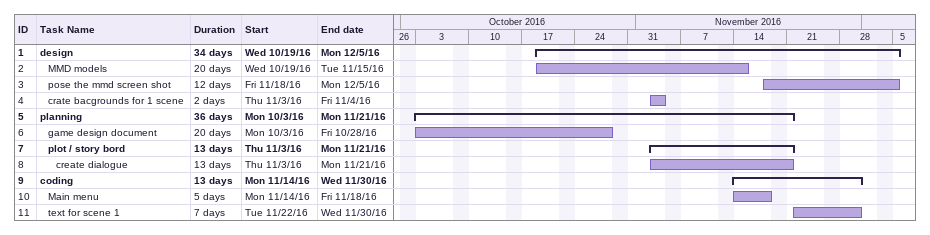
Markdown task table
| ID | Level | Task | Duration | Start | Finish |
|---|---|---|---|---|---|
| 1 | 1 | **design** | 34d | 2016-10-19 | 2016-12-05 |
| 2 | 2 | MMD models | 20d | 2016-10-19 | 2016-11-15 |
| 3 | 2 | pose the mmd screen shot | 12d | 2016-11-18 | 2016-12-05 |
| 4 | 2 | crate bacgrounds for 1 scene | 2d | 2016-11-03 | 2016-11-04 |
| 5 | 1 | **planning** | 36d | 2016-10-03 | 2016-11-21 |
| 6 | 2 | game design document | 20d | 2016-10-03 | 2016-10-28 |
| 7 | 2 | **plot / story bord** | 13d | 2016-11-03 | 2016-11-21 |
| 8 | 3 | create dialogue | 13d | 2016-11-03 | 2016-11-21 |
| 9 | 1 | **coding** | 13d | 2016-11-14 | 2016-11-30 |
| 10 | 2 | Main menu | 5d | 2016-11-14 | 2016-11-18 |
| 11 | 2 | text for scene 1 | 7d | 2016-11-22 | 2016-11-30 |
